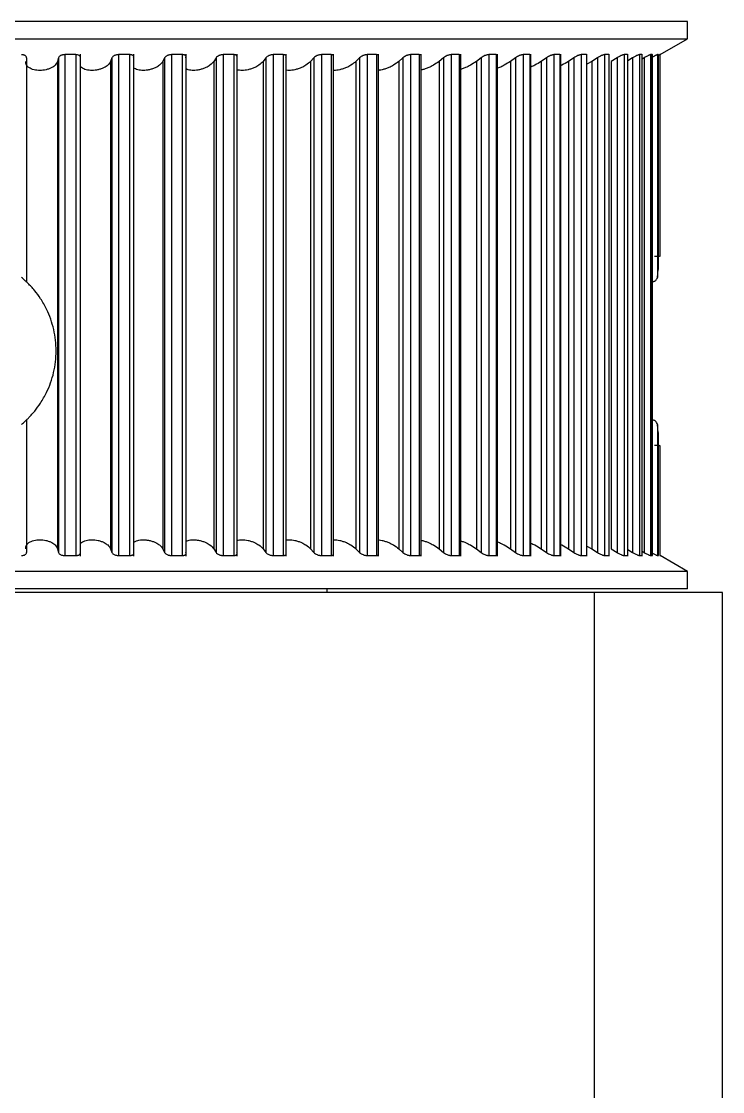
# Model space of a CAD drawing. Header units: millimetres. Extents: x -261 to 41, y -898 to -44.
# Drawn here: x -51.6 to -13.3, y -391.6 to -333.1 of the extents above; entities that cross this region are included whole.
import ezdxf

# ---------------------------------------------------------------- set-up
doc = ezdxf.new("R2010")
doc.units = ezdxf.units.MM

msp = doc.modelspace()

# ---------------------------------------------------------------- linework, layer by layer
at = {"color": 7, "linetype": 'Continuous', "lineweight": 25}
for p, q in [((-15.218, -333.099), (-94.582, -333.099)), ((-15.218, -334.049), (-15.218, -333.099)), ((-94.582, -334.049), (-15.218, -334.049)), ((-16.718, -334.915), (-15.218, -334.049)), ((-48.622, -334.915), (-49.233, -334.915)), ((-49.233, -334.915), (-49.233, -362.283)), ((-48.622, -334.915), (-48.622, -362.283)), ((-48.371, -362.308), (-48.371, -334.892)), ((-45.686, -334.915), (-46.288, -334.915)), ((-46.288, -334.915), (-46.288, -362.283)), ((-45.686, -334.915), (-45.686, -362.283)), ((-45.459, -362.308), (-45.459, -334.892)), ((-42.807, -334.915), (-43.396, -334.915)), ((-43.396, -334.915), (-43.396, -362.283)), ((-42.807, -334.915), (-42.807, -362.283)), ((-42.602, -362.308), (-42.602, -334.892)), ((-40.003, -334.915), (-40.575, -334.915)), ((-40.575, -334.915), (-40.575, -362.283)), ((-40.003, -334.915), (-40.003, -362.283)), ((-39.82, -362.308), (-39.82, -334.892)), ((-37.291, -334.915), (-37.842, -334.915)), ((-37.842, -334.915), (-37.842, -362.283)), ((-37.291, -334.915), (-37.291, -362.283)), ((-37.129, -362.308), (-37.129, -334.892)), ((-34.687, -334.915), (-35.215, -334.915)), ((-35.215, -334.915), (-35.215, -362.283)), ((-34.687, -334.915), (-34.687, -362.283)), ((-34.546, -362.308), (-34.546, -334.892)), ((-32.208, -334.915), (-32.709, -334.915)), ((-32.709, -334.915), (-32.709, -362.283)), ((-32.208, -334.915), (-32.208, -362.283)), ((-32.086, -362.308), (-32.086, -334.892)), ((-29.869, -334.915), (-30.339, -334.915)), ((-30.339, -334.915), (-30.339, -362.283)), ((-29.869, -334.915), (-29.869, -362.283)), ((-29.765, -362.308), (-29.765, -334.892)), ((-27.684, -334.915), (-28.121, -334.915)), ((-28.121, -334.915), (-28.121, -362.283)), ((-27.684, -334.915), (-27.684, -362.283)), ((-27.597, -362.308), (-27.597, -334.892)), ((-25.666, -334.915), (-26.069, -334.915)), ((-26.069, -334.915), (-26.069, -362.283)), ((-25.666, -334.915), (-25.666, -362.283)), ((-25.596, -362.308), (-25.596, -334.892)), ((-23.83, -334.915), (-24.193, -334.915)), ((-24.193, -334.915), (-24.193, -362.283)), ((-23.83, -334.915), (-23.83, -362.283)), ((-23.774, -362.308), (-23.774, -334.892)), ((-22.184, -334.915), (-22.508, -334.915)), ((-22.508, -334.915), (-22.508, -362.283)), ((-22.184, -334.915), (-22.184, -362.283)), ((-22.141, -362.308), (-22.141, -334.892)), ((-20.741, -334.915), (-21.022, -334.915)), ((-21.022, -334.915), (-21.022, -362.283)), ((-20.741, -334.915), (-20.741, -362.283)), ((-20.709, -362.308), (-20.709, -334.892)), ((-19.507, -334.915), (-19.744, -334.915)), ((-19.744, -334.915), (-19.744, -362.283)), ((-19.507, -334.915), (-19.507, -362.283)), ((-19.486, -362.308), (-19.486, -334.892)), ((-18.493, -334.915), (-18.684, -334.915)), ((-18.684, -334.915), (-18.684, -362.283)), ((-18.493, -334.915), (-18.493, -362.283)), ((-18.479, -362.308), (-18.479, -334.892)), ((-17.702, -334.915), (-17.847, -334.915)), ((-17.847, -334.915), (-17.847, -362.283)), ((-17.702, -334.915), (-17.702, -362.283)), ((-17.695, -362.308), (-17.695, -334.892)), ((-17.141, -334.915), (-17.238, -334.915)), ((-17.238, -334.915), (-17.238, -362.283)), ((-17.141, -334.915), (-17.141, -362.283)), ((-17.138, -362.308), (-17.138, -334.892)), ((-16.813, -334.915), (-16.862, -334.915)), ((-16.862, -334.915), (-16.862, -347.084)), ((-16.813, -334.915), (-16.813, -346.647)), ((-16.812, -346.674), (-16.812, -334.892)), ((-16.718, -334.915), (-16.72, -334.915)), ((-16.72, -334.915), (-16.72, -345.908)), ((-16.718, -345.937), (-16.718, -334.915)), ((-51.323, -335.089), (-51.323, -347.324)), ((-49.575, -335.089), (-49.622, -335.283)), ((-49.622, -335.283), (-49.622, -361.915)), ((-49.575, -335.089), (-49.575, -362.109)), ((-46.649, -335.089), (-46.722, -335.283)), ((-46.722, -335.283), (-46.722, -361.915)), ((-46.649, -335.089), (-46.649, -362.109)), ((-43.773, -335.089), (-43.872, -335.283)), ((-43.872, -335.283), (-43.872, -361.915)), ((-43.773, -335.089), (-43.773, -362.109)), ((-40.967, -335.089), (-41.09, -335.283)), ((-41.09, -335.283), (-41.09, -361.915)), ((-40.967, -335.089), (-40.967, -362.109)), ((-38.246, -335.089), (-38.394, -335.283)), ((-38.394, -335.283), (-38.394, -361.915)), ((-38.246, -335.089), (-38.246, -362.109)), ((-35.628, -335.089), (-35.799, -335.283)), ((-35.799, -335.283), (-35.799, -361.915)), ((-35.628, -335.089), (-35.628, -362.109)), ((-33.129, -335.089), (-33.322, -335.283)), ((-33.322, -335.283), (-33.322, -361.915)), ((-33.129, -335.089), (-33.129, -362.109)), ((-30.764, -335.089), (-30.978, -335.283)), ((-30.978, -335.283), (-30.978, -361.915)), ((-30.764, -335.089), (-30.764, -362.109)), ((-28.547, -335.089), (-28.781, -335.283)), ((-28.781, -335.283), (-28.781, -361.915)), ((-28.547, -335.089), (-28.547, -362.109)), ((-26.494, -335.089), (-26.746, -335.283)), ((-26.746, -335.283), (-26.746, -361.915)), ((-26.494, -335.089), (-26.494, -362.109)), ((-24.615, -335.089), (-24.884, -335.283)), ((-24.884, -335.283), (-24.884, -361.915)), ((-24.615, -335.089), (-24.615, -362.109)), ((-22.923, -335.089), (-23.207, -335.283)), ((-23.207, -335.283), (-23.207, -361.915)), ((-22.923, -335.089), (-22.923, -362.109)), ((-21.428, -335.089), (-21.725, -335.283)), ((-21.725, -335.283), (-21.725, -361.915)), ((-21.428, -335.089), (-21.428, -362.109)), ((-20.448, -335.283), (-20.709, -335.431)), ((-20.14, -335.089), (-20.448, -335.283)), ((-20.448, -335.283), (-20.448, -361.915)), ((-20.14, -335.089), (-20.14, -362.109)), ((-19.066, -335.089), (-19.384, -335.283)), ((-19.384, -335.283), (-19.384, -361.915)), ((-19.066, -335.089), (-19.066, -362.109)), ((-18.213, -335.089), (-18.479, -335.247)), ((-18.213, -335.089), (-18.213, -362.109)), ((-17.586, -335.089), (-17.695, -335.153)), ((-17.586, -335.089), (-17.586, -362.109)), ((-16.72, -345.908), (-16.719, -345.9)), ((-16.862, -347.084), (-16.813, -346.647)), ((-51.323, -354.873), (-51.323, -362.109)), ((-16.813, -355.551), (-16.862, -355.114)), ((-16.862, -355.114), (-16.862, -362.283)), ((-16.813, -355.551), (-16.813, -362.283)), ((-16.812, -362.308), (-16.812, -355.526)), ((-16.72, -356.29), (-16.72, -362.283)), ((-16.718, -362.283), (-16.718, -356.261)), ((-49.622, -361.915), (-49.575, -362.109)), ((-46.722, -361.915), (-46.649, -362.109)), ((-43.872, -361.915), (-43.773, -362.109)), ((-41.09, -361.915), (-40.967, -362.109)), ((-38.394, -361.915), (-38.246, -362.109)), ((-35.799, -361.915), (-35.628, -362.109)), ((-33.322, -361.915), (-33.129, -362.109)), ((-30.978, -361.915), (-30.764, -362.109)), ((-28.781, -361.915), (-28.547, -362.109)), ((-26.746, -361.915), (-26.494, -362.109)), ((-24.884, -361.915), (-24.615, -362.109)), ((-23.207, -361.915), (-22.923, -362.109)), ((-21.725, -361.915), (-21.428, -362.109)), ((-20.709, -361.766), (-20.448, -361.915)), ((-20.448, -361.915), (-20.14, -362.109)), ((-19.384, -361.915), (-19.066, -362.109)), ((-49.233, -362.283), (-48.622, -362.283)), ((-46.288, -362.283), (-45.686, -362.283)), ((-43.396, -362.283), (-42.807, -362.283)), ((-40.575, -362.283), (-40.003, -362.283)), ((-37.842, -362.283), (-37.291, -362.283)), ((-35.215, -362.283), (-34.687, -362.283)), ((-32.709, -362.283), (-32.208, -362.283)), ((-30.339, -362.283), (-29.869, -362.283)), ((-28.121, -362.283), (-27.684, -362.283)), ((-26.069, -362.283), (-25.666, -362.283)), ((-24.193, -362.283), (-23.83, -362.283)), ((-22.508, -362.283), (-22.184, -362.283)), ((-21.022, -362.283), (-20.741, -362.283)), ((-19.744, -362.283), (-19.507, -362.283)), ((-18.684, -362.283), (-18.493, -362.283)), ((-18.479, -361.95), (-18.213, -362.109)), ((-17.847, -362.283), (-17.702, -362.283)), ((-17.695, -362.045), (-17.586, -362.109)), ((-17.238, -362.283), (-17.141, -362.283)), ((-16.862, -362.283), (-16.813, -362.283)), ((-16.72, -362.283), (-16.718, -362.283)), ((-15.218, -363.149), (-16.718, -362.283)), ((-15.218, -363.149), (-94.582, -363.149)), ((-15.218, -364.099), (-15.218, -363.149)), ((-15.218, -364.099), (-94.582, -364.099)), ((-34.89, -364.299), (-34.89, -364.099)), ((-13.3, -364.299), (-82.4, -364.299)), ((-20.3, -871.049), (-20.3, -364.299)), ((-13.3, -871.049), (-13.3, -364.299))]:
    msp.add_line(p, q, dxfattribs=at)
for points, knots in [([(-51.323, -335.089), (-51.324, -335.065), (-51.326, -335.022), (-51.376, -334.974), (-51.43, -334.945), (-51.482, -334.928), (-51.538, -334.917), (-51.577, -334.916), (-51.596, -334.915)], [0, 0, 0, 0, 0.279005, 0.513975, 0.640247, 0.76748, 0.886956, 1, 1, 1, 1]), ([(-49.233, -334.915), (-49.252, -334.916), (-49.291, -334.917), (-49.351, -334.928), (-49.41, -334.945), (-49.475, -334.974), (-49.544, -335.022), (-49.563, -335.064), (-49.575, -335.089)], [0, 0, 0, 0, 0.111503, 0.229876, 0.356408, 0.492158, 0.709703, 1, 1, 1, 1]), ([(-48.376, -335.089), (-48.373, -335.065), (-48.369, -335.028), (-48.401, -334.987), (-48.445, -334.954), (-48.517, -334.923), (-48.589, -334.917), (-48.622, -334.915)], [0, 0, 0, 0, 0.284597, 0.429372, 0.563312, 0.799496, 1, 1, 1, 1]), ([(-46.288, -334.915), (-46.307, -334.916), (-46.345, -334.917), (-46.405, -334.928), (-46.466, -334.945), (-46.534, -334.974), (-46.609, -335.022), (-46.634, -335.064), (-46.649, -335.089)], [0, 0, 0, 0, 0.111503, 0.229876, 0.356408, 0.492158, 0.709703, 1, 1, 1, 1]), ([(-45.468, -335.089), (-45.462, -335.066), (-45.454, -335.03), (-45.477, -334.989), (-45.506, -334.962), (-45.545, -334.941), (-45.589, -334.926), (-45.637, -334.917), (-45.67, -334.915), (-45.686, -334.915)], [0, 0, 0, 0, 0.271588, 0.41796, 0.55354, 0.67882, 0.794424, 0.901147, 1, 1, 1, 1]), ([(-43.396, -334.915), (-43.415, -334.916), (-43.452, -334.917), (-43.513, -334.928), (-43.574, -334.945), (-43.645, -334.974), (-43.725, -335.022), (-43.756, -335.064), (-43.773, -335.089)], [0, 0, 0, 0, 0.111503, 0.229876, 0.356408, 0.492158, 0.709703, 1, 1, 1, 1]), ([(-42.619, -335.089), (-42.61, -335.067), (-42.596, -335.032), (-42.612, -334.991), (-42.636, -334.963), (-42.671, -334.942), (-42.712, -334.927), (-42.758, -334.917), (-42.791, -334.915), (-42.807, -334.915)], [0, 0, 0, 0, 0.260365, 0.408353, 0.545607, 0.672649, 0.790136, 0.898903, 1, 1, 1, 1]), ([(-40.575, -334.915), (-40.593, -334.916), (-40.63, -334.917), (-40.69, -334.928), (-40.752, -334.945), (-40.825, -334.974), (-40.91, -335.022), (-40.946, -335.064), (-40.967, -335.089)], [0, 0, 0, 0, 0.111503, 0.229876, 0.356408, 0.492158, 0.709703, 1, 1, 1, 1]), ([(-39.826, -334.992), (-39.831, -334.983), (-39.841, -334.964), (-39.872, -334.942), (-39.911, -334.927), (-39.955, -334.917), (-39.987, -334.915), (-40.003, -334.915)], [0, 0, 0, 0, 0.231265, 0.44559, 0.644126, 0.828325, 1, 1, 1, 1]), ([(-37.842, -334.915), (-37.86, -334.916), (-37.896, -334.917), (-37.955, -334.928), (-38.018, -334.945), (-38.092, -334.974), (-38.181, -335.022), (-38.222, -335.064), (-38.246, -335.089)], [0, 0, 0, 0, 0.111503, 0.229876, 0.356408, 0.492158, 0.709703, 1, 1, 1, 1]), ([(-37.164, -335.089), (-37.149, -335.066), (-37.121, -335.021), (-37.134, -334.972), (-37.167, -334.943), (-37.202, -334.927), (-37.243, -334.917), (-37.275, -334.916), (-37.291, -334.915)], [0, 0, 0, 0, 0.270521, 0.530196, 0.660846, 0.782052, 0.894726, 1, 1, 1, 1]), ([(-35.215, -334.915), (-35.232, -334.916), (-35.266, -334.917), (-35.325, -334.928), (-35.387, -334.945), (-35.463, -334.974), (-35.555, -335.022), (-35.601, -335.064), (-35.628, -335.089)], [0, 0, 0, 0, 0.111503, 0.229876, 0.356408, 0.492158, 0.709703, 1, 1, 1, 1]), ([(-34.553, -334.967), (-34.559, -334.959), (-34.571, -334.943), (-34.603, -334.927), (-34.641, -334.917), (-34.672, -334.916), (-34.687, -334.915)], [0, 0, 0, 0, 0.277369, 0.535083, 0.775138, 1, 1, 1, 1]), ([(-32.709, -334.915), (-32.725, -334.916), (-32.758, -334.917), (-32.815, -334.928), (-32.877, -334.945), (-32.953, -334.974), (-33.049, -335.022), (-33.099, -335.064), (-33.129, -335.089)], [0, 0, 0, 0, 0.111503, 0.229876, 0.356408, 0.492158, 0.709703, 1, 1, 1, 1]), ([(-32.089, -334.968), (-32.093, -334.96), (-32.101, -334.944), (-32.129, -334.928), (-32.164, -334.917), (-32.193, -334.916), (-32.208, -334.915)], [0, 0, 0, 0, 0.276652, 0.534088, 0.774362, 1, 1, 1, 1]), ([(-30.339, -334.915), (-30.354, -334.916), (-30.386, -334.917), (-30.441, -334.928), (-30.503, -334.945), (-30.579, -334.974), (-30.677, -335.022), (-30.732, -335.064), (-30.764, -335.089)], [0, 0, 0, 0, 0.111503, 0.229876, 0.356408, 0.492158, 0.709703, 1, 1, 1, 1]), ([(-29.767, -334.967), (-29.769, -334.959), (-29.773, -334.944), (-29.796, -334.928), (-29.827, -334.917), (-29.855, -334.916), (-29.869, -334.915)], [0, 0, 0, 0, 0.256777, 0.520622, 0.767478, 1, 1, 1, 1]), ([(-28.121, -334.915), (-28.136, -334.916), (-28.165, -334.917), (-28.218, -334.928), (-28.278, -334.945), (-28.355, -334.974), (-28.454, -335.022), (-28.514, -335.064), (-28.547, -335.089)], [0, 0, 0, 0, 0.111503, 0.229876, 0.356408, 0.492158, 0.709703, 1, 1, 1, 1]), ([(-27.598, -334.966), (-27.599, -334.959), (-27.6, -334.944), (-27.617, -334.928), (-27.645, -334.917), (-27.671, -334.916), (-27.684, -334.915)], [0, 0, 0, 0, 0.238281, 0.50795, 0.760926, 1, 1, 1, 1]), ([(-26.069, -334.915), (-26.082, -334.916), (-26.109, -334.917), (-26.16, -334.928), (-26.219, -334.945), (-26.294, -334.974), (-26.395, -335.022), (-26.458, -335.064), (-26.494, -335.089)], [0, 0, 0, 0, 0.111503, 0.229876, 0.356408, 0.492158, 0.709703, 1, 1, 1, 1]), ([(-25.597, -334.947), (-25.601, -334.94), (-25.607, -334.928), (-25.631, -334.917), (-25.655, -334.916), (-25.666, -334.915)], [0, 0, 0, 0, 0.352772, 0.68485, 1, 1, 1, 1]), ([(-24.193, -334.915), (-24.206, -334.916), (-24.23, -334.917), (-24.279, -334.928), (-24.336, -334.945), (-24.41, -334.974), (-24.511, -335.022), (-24.577, -335.064), (-24.615, -335.089)], [0, 0, 0, 0, 0.111503, 0.229876, 0.356408, 0.492158, 0.709703, 1, 1, 1, 1]), ([(-23.774, -334.945), (-23.776, -334.94), (-23.778, -334.928), (-23.797, -334.917), (-23.819, -334.916), (-23.83, -334.915)], [0, 0, 0, 0, 0.328245, 0.6722485, 1, 1, 1, 1]), ([(-22.508, -334.915), (-22.519, -334.916), (-22.541, -334.917), (-22.587, -334.928), (-22.641, -334.945), (-22.714, -334.974), (-22.815, -335.022), (-22.884, -335.064), (-22.923, -335.089)], [0, 0, 0, 0, 0.111503, 0.229876, 0.356408, 0.492158, 0.709703, 1, 1, 1, 1]), ([(-21.022, -334.915), (-21.031, -334.916), (-21.051, -334.917), (-21.094, -334.928), (-21.145, -334.945), (-21.216, -334.974), (-21.317, -335.022), (-21.388, -335.064), (-21.428, -335.089)], [0, 0, 0, 0, 0.111503, 0.229876, 0.356408, 0.492158, 0.709703, 1, 1, 1, 1]), ([(-19.744, -334.915), (-19.753, -334.916), (-19.77, -334.917), (-19.809, -334.928), (-19.858, -334.945), (-19.926, -334.974), (-20.025, -335.022), (-20.098, -335.064), (-20.14, -335.089)], [0, 0, 0, 0, 0.111503, 0.229876, 0.356408, 0.492158, 0.709703, 1, 1, 1, 1]), ([(-18.684, -334.915), (-18.691, -334.916), (-18.705, -334.917), (-18.741, -334.928), (-18.786, -334.945), (-18.852, -334.974), (-18.949, -335.022), (-19.023, -335.064), (-19.066, -335.089)], [0, 0, 0, 0, 0.111503, 0.229876, 0.356408, 0.492158, 0.709703, 1, 1, 1, 1]), ([(-17.847, -334.915), (-17.852, -334.916), (-17.864, -334.917), (-17.895, -334.928), (-17.937, -334.945), (-18, -334.974), (-18.094, -335.022), (-18.17, -335.064), (-18.213, -335.089)], [0, 0, 0, 0, 0.111503, 0.229876, 0.356408, 0.492158, 0.709703, 1, 1, 1, 1]), ([(-17.238, -334.915), (-17.242, -334.916), (-17.251, -334.917), (-17.278, -334.928), (-17.316, -334.945), (-17.375, -334.974), (-17.466, -335.022), (-17.542, -335.064), (-17.586, -335.089)], [0, 0, 0, 0, 0.111503, 0.229876, 0.356408, 0.492158, 0.709703, 1, 1, 1, 1]), ([(-16.862, -334.915), (-16.864, -334.916), (-16.87, -334.917), (-16.893, -334.928), (-16.927, -334.945), (-16.981, -334.974), (-17.069, -335.022), (-17.145, -335.064), (-17.189, -335.089)], [0, 0, 0, 0, 0.111503, 0.229876, 0.356408, 0.492158, 0.709703, 1, 1, 1, 1]), ([(-16.72, -334.915), (-16.721, -334.915), (-16.723, -334.917), (-16.74, -334.926), (-16.765, -334.94), (-16.79, -334.954), (-16.803, -334.962)], [0, 0, 0, 0, 0.234869, 0.47831, 0.732667, 1, 1, 1, 1]), ([(-49.622, -335.283), (-49.655, -335.354), (-49.71, -335.474), (-49.899, -335.612), (-50.075, -335.691), (-50.244, -335.742), (-50.416, -335.773), (-50.586, -335.784), (-50.753, -335.774), (-50.914, -335.744), (-51.063, -335.693), (-51.209, -335.614), (-51.346, -335.475), (-51.352, -335.355), (-51.355, -335.283)], [0, 0, 0, 0, 0.147747, 0.248318, 0.31704, 0.381326, 0.441724, 0.498896, 0.556186, 0.616666, 0.68101, 0.749781, 0.851306, 1, 1, 1, 1]), ([(-46.722, -335.283), (-46.764, -335.354), (-46.835, -335.474), (-47.039, -335.612), (-47.225, -335.691), (-47.398, -335.742), (-47.572, -335.773), (-47.742, -335.784), (-47.905, -335.774), (-48.061, -335.744), (-48.2, -335.693), (-48.314, -335.63), (-48.353, -335.574), (-48.371, -335.549)], [0, 0, 0, 0, 0.182863, 0.307338, 0.392394, 0.471959, 0.546713, 0.617474, 0.68838, 0.763234, 0.842872, 0.927988, 1, 1, 1, 1]), ([(-43.872, -335.283), (-43.923, -335.354), (-44.01, -335.474), (-44.229, -335.612), (-44.422, -335.691), (-44.599, -335.742), (-44.774, -335.773), (-44.942, -335.784), (-45.101, -335.774), (-45.248, -335.744), (-45.374, -335.697), (-45.432, -335.655), (-45.459, -335.635)], [0, 0, 0, 0, 0.200284, 0.336618, 0.429777, 0.516922, 0.598797, 0.676299, 0.753961, 0.835946, 0.923171, 1, 1, 1, 1]), ([(-41.09, -335.283), (-41.15, -335.354), (-41.252, -335.474), (-41.484, -335.612), (-41.684, -335.691), (-41.864, -335.742), (-42.038, -335.773), (-42.203, -335.784), (-42.356, -335.774), (-42.496, -335.745), (-42.567, -335.712), (-42.602, -335.695)], [0, 0, 0, 0, 0.218216, 0.366755, 0.468255, 0.563202, 0.652408, 0.736849, 0.821464, 0.91079, 1, 1, 1, 1]), ([(-38.394, -335.283), (-38.462, -335.354), (-38.578, -335.474), (-38.822, -335.612), (-39.027, -335.691), (-39.208, -335.742), (-39.381, -335.773), (-39.543, -335.785), (-39.688, -335.773), (-39.782, -335.756), (-39.818, -335.74), (-39.82, -335.739)], [0, 0, 0, 0, 0.238244, 0.400417, 0.511233, 0.614895, 0.712288, 0.804479, 0.89686, 0.994384, 1, 1, 1, 1]), ([(-35.799, -335.283), (-35.876, -335.354), (-36.005, -335.474), (-36.259, -335.612), (-36.468, -335.691), (-36.65, -335.742), (-36.821, -335.774), (-36.975, -335.783), (-37.079, -335.78), (-37.123, -335.768), (-37.129, -335.767)], [0, 0, 0, 0, 0.261331, 0.439218, 0.560772, 0.674479, 0.78131, 0.882435, 0.983768, 1, 1, 1, 1]), ([(-33.322, -335.283), (-33.406, -335.354), (-33.548, -335.474), (-33.811, -335.612), (-34.022, -335.691), (-34.204, -335.743), (-34.37, -335.772), (-34.485, -335.784), (-34.537, -335.78), (-34.546, -335.779)], [0, 0, 0, 0, 0.2890522, 0.4858102, 0.6202582, 0.7460271, 0.8641908, 0.9760426, 1, 1, 1, 1]), ([(-30.978, -335.283), (-31.069, -335.354), (-31.223, -335.474), (-31.493, -335.612), (-31.706, -335.692), (-31.884, -335.741), (-32.013, -335.769), (-32.074, -335.773), (-32.086, -335.773)], [0, 0, 0, 0, 0.323232, 0.543256, 0.693603, 0.834243, 0.96638, 1, 1, 1, 1]), ([(-28.781, -335.283), (-28.879, -335.354), (-29.044, -335.474), (-29.32, -335.612), (-29.532, -335.69), (-29.674, -335.734), (-29.747, -335.748), (-29.765, -335.751)], [0, 0, 0, 0, 0.367046, 0.616895, 0.78762, 0.947325, 1, 1, 1, 1]), ([(-26.746, -335.283), (-26.85, -335.354), (-27.024, -335.474), (-27.303, -335.611), (-27.485, -335.681), (-27.571, -335.706), (-27.597, -335.713)], [0, 0, 0, 0, 0.426051, 0.716064, 0.914235, 1, 1, 1, 1]), ([(-24.884, -335.283), (-24.993, -335.354), (-25.176, -335.473), (-25.434, -335.602), (-25.56, -335.649), (-25.596, -335.662)], [0, 0, 0, 0, 0.510467, 0.857941, 1, 1, 1, 1]), ([(-23.207, -335.283), (-23.32, -335.355), (-23.497, -335.468), (-23.701, -335.563), (-23.774, -335.597)], [0, 0, 0, 0, 0.642051, 1, 1, 1, 1]), ([(-21.725, -335.283), (-21.842, -335.356), (-21.976, -335.44), (-22.123, -335.511), (-22.141, -335.519)], [0, 0, 0, 0, 0.874349, 1, 1, 1, 1]), ([(-17.024, -345.934), (-16.989, -345.934), (-16.932, -345.933), (-16.861, -345.929), (-16.795, -345.924), (-16.734, -345.917), (-16.724, -345.911), (-16.72, -345.908)], [0, 0, 0, 0, 0.225429, 0.356872, 0.500526, 0.750239, 1, 1, 1, 1]), ([(-51.323, -347.324), (-51.323, -347.325), (-51.322, -347.326), (-51.34, -347.309), (-51.367, -347.283), (-51.415, -347.24), (-51.49, -347.172), (-51.56, -347.114), (-51.596, -347.084)], [0, 0, 0, 0, 0.12393, 0.247422, 0.370628, 0.500053, 0.739362, 1, 1, 1, 1]), ([(-17.189, -347.324), (-17.169, -347.325), (-17.127, -347.326), (-17.065, -347.312), (-17.004, -347.286), (-16.945, -347.246), (-16.886, -347.176), (-16.871, -347.119), (-16.862, -347.084)], [0, 0, 0, 0, 0.1098224, 0.2276697, 0.3571658, 0.5010568, 0.6900703, 1, 1, 1, 1]), ([(-51.348, -354.896), (-51.343, -354.891), (-51.322, -354.873), (-51.228, -354.782), (-51.061, -354.609), (-50.825, -354.339), (-50.522, -353.927), (-50.125, -353.226), (-49.793, -352.29), (-49.654, -351.101), (-49.792, -349.913), (-50.123, -348.976), (-50.519, -348.275), (-50.824, -347.86), (-51.059, -347.591), (-51.232, -347.412), (-51.296, -347.351), (-51.329, -347.319)], [0, 0, 0, 0, 0.011875, 0.045001, 0.076022, 0.111419, 0.171042, 0.243341, 0.374553, 0.5058, 0.637122, 0.767831, 0.840525, 0.90041, 0.935846, 0.966977, 1, 1, 1, 1]), ([(-51.596, -355.114), (-51.56, -355.084), (-51.49, -355.026), (-51.415, -354.958), (-51.367, -354.914), (-51.34, -354.889), (-51.322, -354.872), (-51.323, -354.873), (-51.323, -354.873)], [0, 0, 0, 0, 0.260605, 0.499924, 0.629301, 0.752569, 0.876069, 1, 1, 1, 1]), ([(-16.862, -355.114), (-16.871, -355.079), (-16.886, -355.021), (-16.945, -354.952), (-17.004, -354.912), (-17.065, -354.886), (-17.127, -354.872), (-17.169, -354.873), (-17.189, -354.873)], [0, 0, 0, 0, 0.309892, 0.498919, 0.64281, 0.772309, 0.890164, 1, 1, 1, 1]), ([(-16.72, -356.29), (-16.725, -356.287), (-16.734, -356.282), (-16.805, -356.273), (-16.905, -356.264), (-16.985, -356.264), (-17.024, -356.263)], [0, 0, 0, 0, 0.250006, 0.500219, 0.749413, 1, 1, 1, 1]), ([(-16.719, -356.298), (-16.718, -356.298), (-16.718, -356.301), (-16.719, -356.295), (-16.72, -356.29)], [0, 0, 0, 0, 0.119895, 1, 1, 1, 1]), ([(-51.355, -361.915), (-51.352, -361.844), (-51.346, -361.724), (-51.211, -361.586), (-51.067, -361.506), (-50.919, -361.455), (-50.759, -361.424), (-50.592, -361.413), (-50.422, -361.424), (-50.249, -361.454), (-50.08, -361.504), (-49.902, -361.584), (-49.71, -361.723), (-49.655, -361.843), (-49.622, -361.915)], [0, 0, 0, 0, 0.147747, 0.248318, 0.31704, 0.381326, 0.441724, 0.498896, 0.556186, 0.616666, 0.68101, 0.749781, 0.851306, 1, 1, 1, 1]), ([(-48.371, -361.649), (-48.354, -361.624), (-48.316, -361.569), (-48.204, -361.507), (-48.065, -361.455), (-47.911, -361.424), (-47.748, -361.413), (-47.579, -361.424), (-47.404, -361.454), (-47.23, -361.504), (-47.043, -361.584), (-46.836, -361.723), (-46.764, -361.843), (-46.722, -361.915)], [0, 0, 0, 0, 0.0695057, 0.1545755, 0.2341538, 0.30892, 0.3796925, 0.4506105, 0.525477, 0.6051278, 0.6902578, 0.8159337, 1, 1, 1, 1]), ([(-45.459, -361.563), (-45.433, -361.544), (-45.376, -361.502), (-45.253, -361.456), (-45.106, -361.424), (-44.948, -361.413), (-44.78, -361.424), (-44.605, -361.454), (-44.427, -361.504), (-44.233, -361.584), (-44.011, -361.723), (-43.924, -361.843), (-43.872, -361.915)], [0, 0, 0, 0, 0.074425, 0.161547, 0.243402, 0.320884, 0.398525, 0.48049, 0.567692, 0.660893, 0.798483, 1, 1, 1, 1]), ([(-42.602, -361.503), (-42.568, -361.487), (-42.499, -361.454), (-42.362, -361.425), (-42.209, -361.413), (-42.044, -361.424), (-41.869, -361.454), (-41.689, -361.504), (-41.488, -361.584), (-41.253, -361.723), (-41.151, -361.843), (-41.09, -361.915)], [0, 0, 0, 0, 0.086524, 0.175703, 0.260118, 0.344706, 0.434005, 0.529009, 0.63055, 0.780452, 1, 1, 1, 1]), ([(-39.82, -361.458), (-39.82, -361.458), (-39.785, -361.442), (-39.693, -361.426), (-39.549, -361.413), (-39.387, -361.424), (-39.214, -361.454), (-39.032, -361.504), (-38.826, -361.584), (-38.579, -361.723), (-38.463, -361.843), (-38.394, -361.915)], [0, 0, 0, 0, 0.001913, 0.099351, 0.191586, 0.284009, 0.381579, 0.485384, 0.596329, 0.760116, 1, 1, 1, 1]), ([(-37.129, -361.431), (-37.125, -361.429), (-37.083, -361.418), (-36.98, -361.414), (-36.827, -361.423), (-36.655, -361.454), (-36.473, -361.504), (-36.263, -361.584), (-36.006, -361.723), (-35.876, -361.843), (-35.799, -361.915)], [0, 0, 0, 0, 0.012218, 0.113375, 0.214741, 0.32175, 0.435597, 0.557276, 0.736908, 1, 1, 1, 1]), ([(-34.546, -361.419), (-34.538, -361.418), (-34.489, -361.413), (-34.375, -361.425), (-34.21, -361.453), (-34.028, -361.504), (-33.815, -361.584), (-33.55, -361.723), (-33.407, -361.843), (-33.322, -361.915)], [0, 0, 0, 0, 0.0194048, 0.1315135, 0.2498641, 0.3757777, 0.5103531, 0.709024, 1, 1, 1, 1]), ([(-32.086, -361.424), (-32.075, -361.425), (-32.016, -361.428), (-31.89, -361.455), (-31.712, -361.504), (-31.497, -361.584), (-31.225, -361.722), (-31.07, -361.843), (-30.978, -361.915)], [0, 0, 0, 0, 0.028907, 0.16124, 0.302029, 0.452504, 0.674647, 1, 1, 1, 1]), ([(-29.765, -361.447), (-29.749, -361.45), (-29.678, -361.462), (-29.537, -361.505), (-29.324, -361.583), (-29.046, -361.723), (-28.88, -361.843), (-28.781, -361.915)], [0, 0, 0, 0, 0.047614, 0.207476, 0.378335, 0.630572, 1, 1, 1, 1]), ([(-27.597, -361.484), (-27.573, -361.491), (-27.488, -361.515), (-27.307, -361.585), (-27.027, -361.722), (-26.85, -361.843), (-26.746, -361.915)], [0, 0, 0, 0, 0.080121, 0.278437, 0.571206, 1, 1, 1, 1]), ([(-25.596, -361.536), (-25.561, -361.548), (-25.436, -361.594), (-25.178, -361.724), (-24.994, -361.844), (-24.884, -361.915)], [0, 0, 0, 0, 0.135473, 0.486249, 1, 1, 1, 1]), ([(-23.774, -361.601), (-23.702, -361.634), (-23.498, -361.73), (-23.321, -361.842), (-23.207, -361.915)], [0, 0, 0, 0, 0.353722, 1, 1, 1, 1]), ([(-22.141, -361.678), (-22.124, -361.687), (-21.977, -361.758), (-21.843, -361.841), (-21.725, -361.915)], [0, 0, 0, 0, 0.119949, 1, 1, 1, 1]), ([(-51.596, -362.283), (-51.577, -362.282), (-51.538, -362.281), (-51.483, -362.27), (-51.43, -362.252), (-51.375, -362.223), (-51.326, -362.175), (-51.324, -362.132), (-51.323, -362.109)], [0, 0, 0, 0, 0.111491, 0.229851, 0.35637, 0.492105, 0.723113, 1, 1, 1, 1]), ([(-49.575, -362.109), (-49.563, -362.133), (-49.544, -362.176), (-49.475, -362.224), (-49.41, -362.252), (-49.351, -362.27), (-49.291, -362.281), (-49.252, -362.282), (-49.233, -362.283)], [0, 0, 0, 0, 0.290699, 0.50771, 0.643157, 0.769606, 0.888123, 1, 1, 1, 1]), ([(-48.622, -362.283), (-48.603, -362.282), (-48.565, -362.281), (-48.511, -362.27), (-48.462, -362.252), (-48.41, -362.223), (-48.369, -362.175), (-48.373, -362.132), (-48.376, -362.109)], [0, 0, 0, 0, 0.111487, 0.229842, 0.356356, 0.492086, 0.730979, 1, 1, 1, 1]), ([(-46.649, -362.109), (-46.634, -362.133), (-46.609, -362.176), (-46.534, -362.224), (-46.466, -362.252), (-46.406, -362.27), (-46.346, -362.281), (-46.307, -362.282), (-46.288, -362.283)], [0, 0, 0, 0, 0.290699, 0.50771, 0.643157, 0.769606, 0.888123, 1, 1, 1, 1]), ([(-45.686, -362.283), (-45.668, -362.282), (-45.631, -362.281), (-45.579, -362.27), (-45.533, -362.252), (-45.486, -362.222), (-45.452, -362.174), (-45.462, -362.131), (-45.468, -362.109)], [0, 0, 0, 0, 0.111485, 0.229838, 0.356351, 0.492079, 0.737282, 1, 1, 1, 1]), ([(-43.773, -362.109), (-43.756, -362.133), (-43.725, -362.176), (-43.645, -362.224), (-43.574, -362.252), (-43.513, -362.27), (-43.453, -362.281), (-43.415, -362.282), (-43.396, -362.283)], [0, 0, 0, 0, 0.290699, 0.50771, 0.643157, 0.769606, 0.888123, 1, 1, 1, 1]), ([(-42.807, -362.283), (-42.79, -362.282), (-42.753, -362.281), (-42.704, -362.27), (-42.661, -362.252), (-42.619, -362.222), (-42.594, -362.174), (-42.61, -362.131), (-42.619, -362.109)], [0, 0, 0, 0, 0.111485, 0.229839, 0.356351, 0.492079, 0.74317, 1, 1, 1, 1]), ([(-40.967, -362.109), (-40.946, -362.133), (-40.91, -362.176), (-40.825, -362.224), (-40.753, -362.252), (-40.69, -362.27), (-40.63, -362.281), (-40.593, -362.282), (-40.575, -362.283)], [0, 0, 0, 0, 0.290699, 0.50771, 0.643157, 0.769606, 0.888123, 1, 1, 1, 1]), ([(-40.003, -362.283), (-39.986, -362.282), (-39.951, -362.281), (-39.905, -362.27), (-39.866, -362.252), (-39.829, -362.222), (-39.811, -362.174), (-39.833, -362.131), (-39.845, -362.109)], [0, 0, 0, 0, 0.111485, 0.229838, 0.35635, 0.492078, 0.739927, 1, 1, 1, 1]), ([(-38.246, -362.109), (-38.222, -362.133), (-38.181, -362.176), (-38.092, -362.224), (-38.018, -362.252), (-37.955, -362.27), (-37.896, -362.281), (-37.86, -362.282), (-37.842, -362.283)], [0, 0, 0, 0, 0.290699, 0.50771, 0.643157, 0.769606, 0.888123, 1, 1, 1, 1]), ([(-37.291, -362.283), (-37.274, -362.282), (-37.241, -362.281), (-37.198, -362.27), (-37.162, -362.253), (-37.148, -362.236), (-37.141, -362.228)], [0, 0, 0, 0, 0.226559, 0.467077, 0.724174, 1, 1, 1, 1]), ([(-35.628, -362.109), (-35.601, -362.133), (-35.555, -362.176), (-35.463, -362.224), (-35.387, -362.252), (-35.325, -362.27), (-35.266, -362.281), (-35.232, -362.282), (-35.215, -362.283)], [0, 0, 0, 0, 0.290699, 0.50771, 0.643157, 0.769606, 0.888123, 1, 1, 1, 1]), ([(-34.687, -362.283), (-34.671, -362.282), (-34.639, -362.281), (-34.6, -362.27), (-34.568, -362.253), (-34.558, -362.236), (-34.552, -362.228)], [0, 0, 0, 0, 0.226559, 0.467077, 0.724174, 1, 1, 1, 1]), ([(-33.129, -362.109), (-33.099, -362.133), (-33.049, -362.176), (-32.953, -362.224), (-32.877, -362.252), (-32.815, -362.27), (-32.758, -362.281), (-32.725, -362.282), (-32.709, -362.283)], [0, 0, 0, 0, 0.290699, 0.50771, 0.643157, 0.769606, 0.888123, 1, 1, 1, 1]), ([(-32.208, -362.283), (-32.193, -362.282), (-32.163, -362.281), (-32.128, -362.27), (-32.1, -362.253), (-32.092, -362.236), (-32.088, -362.228)], [0, 0, 0, 0, 0.226559, 0.467077, 0.724174, 1, 1, 1, 1]), ([(-30.764, -362.109), (-30.732, -362.133), (-30.677, -362.176), (-30.579, -362.224), (-30.503, -362.252), (-30.441, -362.27), (-30.386, -362.281), (-30.355, -362.282), (-30.339, -362.283)], [0, 0, 0, 0, 0.290699, 0.50771, 0.643157, 0.769606, 0.888123, 1, 1, 1, 1]), ([(-29.869, -362.283), (-29.855, -362.282), (-29.827, -362.281), (-29.795, -362.27), (-29.773, -362.253), (-29.769, -362.238), (-29.767, -362.231)], [0, 0, 0, 0, 0.2336303, 0.4816547, 0.7467766, 1, 1, 1, 1]), ([(-28.547, -362.109), (-28.513, -362.133), (-28.454, -362.176), (-28.355, -362.224), (-28.279, -362.252), (-28.219, -362.27), (-28.165, -362.281), (-28.136, -362.282), (-28.121, -362.283)], [0, 0, 0, 0, 0.290699, 0.50771, 0.643157, 0.769606, 0.888123, 1, 1, 1, 1]), ([(-27.684, -362.283), (-27.671, -362.282), (-27.645, -362.281), (-27.617, -362.27), (-27.6, -362.253), (-27.599, -362.239), (-27.598, -362.232)], [0, 0, 0, 0, 0.23807, 0.490359, 0.759646, 1, 1, 1, 1]), ([(-26.494, -362.109), (-26.458, -362.133), (-26.395, -362.176), (-26.295, -362.224), (-26.219, -362.252), (-26.16, -362.27), (-26.109, -362.281), (-26.082, -362.282), (-26.069, -362.283)], [0, 0, 0, 0, 0.290699, 0.50771, 0.643157, 0.769606, 0.888123, 1, 1, 1, 1]), ([(-25.666, -362.283), (-25.655, -362.282), (-25.631, -362.281), (-25.607, -362.27), (-25.601, -362.257), (-25.597, -362.251)], [0, 0, 0, 0, 0.314435, 0.646515, 1, 1, 1, 1]), ([(-24.615, -362.109), (-24.577, -362.133), (-24.511, -362.176), (-24.41, -362.224), (-24.336, -362.252), (-24.279, -362.27), (-24.231, -362.281), (-24.206, -362.282), (-24.193, -362.283)], [0, 0, 0, 0, 0.290699, 0.50771, 0.643157, 0.769606, 0.888123, 1, 1, 1, 1]), ([(-23.83, -362.283), (-23.819, -362.282), (-23.798, -362.28), (-23.777, -362.27), (-23.778, -362.255), (-23.778, -362.247)], [0, 0, 0, 0, 0.3099058, 0.6355026, 1, 1, 1, 1]), ([(-22.923, -362.109), (-22.884, -362.133), (-22.815, -362.176), (-22.714, -362.224), (-22.641, -362.252), (-22.587, -362.27), (-22.541, -362.281), (-22.519, -362.282), (-22.508, -362.283)], [0, 0, 0, 0, 0.290699, 0.50771, 0.643157, 0.769606, 0.888123, 1, 1, 1, 1]), ([(-21.428, -362.109), (-21.388, -362.133), (-21.317, -362.176), (-21.216, -362.224), (-21.145, -362.252), (-21.094, -362.27), (-21.051, -362.281), (-21.031, -362.282), (-21.022, -362.283)], [0, 0, 0, 0, 0.290699, 0.50771, 0.643157, 0.769606, 0.888123, 1, 1, 1, 1]), ([(-20.14, -362.109), (-20.098, -362.133), (-20.025, -362.176), (-19.926, -362.224), (-19.858, -362.252), (-19.809, -362.27), (-19.77, -362.281), (-19.753, -362.282), (-19.744, -362.283)], [0, 0, 0, 0, 0.290699, 0.50771, 0.643157, 0.769606, 0.888123, 1, 1, 1, 1]), ([(-19.066, -362.109), (-19.023, -362.133), (-18.949, -362.176), (-18.852, -362.224), (-18.786, -362.252), (-18.741, -362.27), (-18.705, -362.281), (-18.691, -362.282), (-18.684, -362.283)], [0, 0, 0, 0, 0.290699, 0.50771, 0.643157, 0.769606, 0.888123, 1, 1, 1, 1]), ([(-18.213, -362.109), (-18.17, -362.133), (-18.094, -362.176), (-18, -362.224), (-17.937, -362.252), (-17.895, -362.27), (-17.864, -362.281), (-17.852, -362.282), (-17.847, -362.283)], [0, 0, 0, 0, 0.290699, 0.50771, 0.643157, 0.769606, 0.888123, 1, 1, 1, 1]), ([(-17.586, -362.109), (-17.542, -362.133), (-17.466, -362.176), (-17.375, -362.224), (-17.316, -362.252), (-17.278, -362.27), (-17.251, -362.281), (-17.242, -362.282), (-17.238, -362.283)], [0, 0, 0, 0, 0.290699, 0.50771, 0.643157, 0.769606, 0.888123, 1, 1, 1, 1]), ([(-17.189, -362.109), (-17.145, -362.133), (-17.069, -362.176), (-16.982, -362.224), (-16.927, -362.252), (-16.893, -362.27), (-16.87, -362.281), (-16.864, -362.282), (-16.862, -362.283)], [0, 0, 0, 0, 0.290699, 0.50771, 0.643157, 0.769606, 0.888123, 1, 1, 1, 1])]:
    msp.add_open_spline(points, degree=3, knots=knots, dxfattribs=at)

doc.saveas('drawing.dxf')
